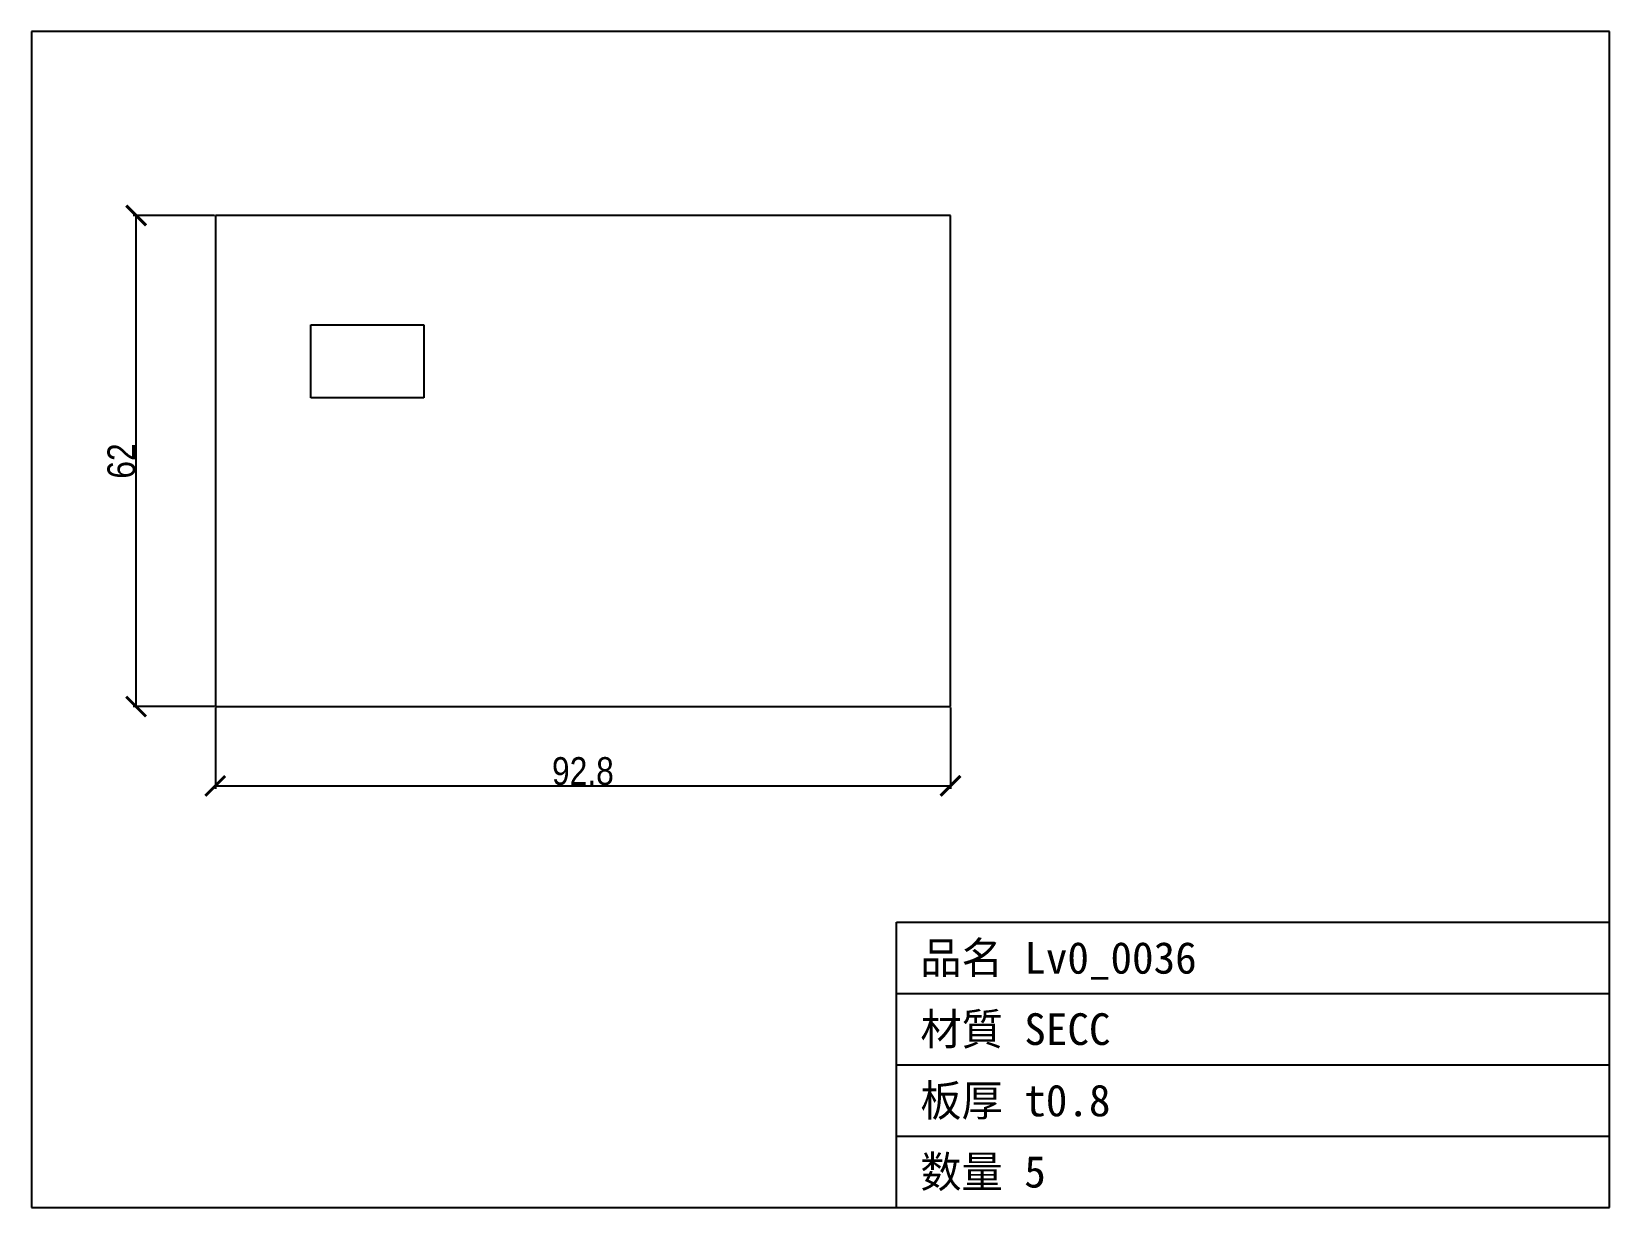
# Model space of a CAD drawing. Header units: millimetres. Extents: x -23 to 176, y -63 to 85.
import ezdxf

# ---------------------------------------------------------------- set-up
doc = ezdxf.new("R2010")
doc.units = ezdxf.units.MM
for name, color, linetype in [('図枠', 7, 'Continuous'), ('外形', 7, 'Continuous'), ('寸法', 7, 'Continuous'), ('文字', 7, 'Continuous')]:
    doc.layers.add(name, color=color, linetype=linetype)
doc.styles.add('OpenSansCondensed-Light', font='OpenSansCondensed-Light.ttf')
doc.dimstyles.new('EZDXF', dxfattribs={"dimtxt": 0.25, "dimasz": 0.175, "dimexe": 0.375, "dimexo": 0.125, "dimgap": 0.1, "dimtad": 1, "dimlfac": 100, "dimzin": 12, "dimdsep": 46, "dimtxsty": 'OpenSansCondensed-Light', "dimblk": 'ARCHTICK', "dimcen": 2.5, "dimazin": 3, "dimtfac": 0.5, "dimtmove": 2, "dimatfit": 3})

# ---------------------------------------------------------------- blocks, each defined once
blk = doc.blocks.new('_ARCHTICK')
at = {"color": 0, "linetype": 'BYBLOCK', "const_width": 0.15}
blk.add_lwpolyline([(-0.5, -0.5), (0.5, 0.5)], dxfattribs=at)

msp = doc.modelspace()

# ---------------------------------------------------------------- linework, layer by layer
at = {"layer": '図枠'}
for p, q in [((176.02, 85.2), (-23.2, 85.2)), ((-23.2, 85.2), (-23.2, -63.2)), ((176.02, -63.2), (176.02, 85.2)), ((86.02, -63.2), (86.02, -27.2)), ((86.02, -27.2), (176.02, -27.2)), ((86.02, -36.2), (176.02, -36.2)), ((86.02, -45.2), (176.02, -45.2)), ((86.02, -54.2), (176.02, -54.2)), ((-23.2, -63.2), (176.02, -63.2))]:
    msp.add_line(p, q, dxfattribs=at)
at = {"layer": '外形'}
for p, q in [((92.82, 62), (0, 62)), ((0, 62), (0, 0)), ((92.82, 0), (92.82, 62)), ((12.04, 38.96), (12.04, 48.18)), ((12.04, 48.18), (26.31, 48.18)), ((26.31, 48.18), (26.31, 38.96)), ((26.31, 38.96), (12.04, 38.96)), ((0, 0), (92.82, 0))]:
    msp.add_line(p, q, dxfattribs=at)

# ---------------------------------------------------------------- texts
at = {"layer": '文字'}
for s, p in [('品名 Lv0_0036', (89.02, -33.7)), ('材質 SECC', (89.02, -42.7)), ('板厚 t0.8', (89.02, -51.7)), ('数量 5', (89.02, -60.7))]:
    msp.add_text(s, height=4, dxfattribs=at).set_placement(p)

# ---------------------------------------------------------------- dimensions: what is measured, and where the dimension line sits
at = {"layer": '寸法'}
msp.add_linear_dim(base=(-10, 0), p1=(0, 0), p2=(0, 62), angle=90, dimstyle='EZDXF', override={"dimtxt": 3.5, "dimasz": 2.5, "dimdec": 1, "dimlfac": 1}, dxfattribs=at).render()
msp.add_linear_dim(base=(0, -10), p1=(0, 0), p2=(92.82, 0), dimstyle='EZDXF', override={"dimtxt": 3.5, "dimasz": 2.5, "dimdec": 1, "dimlfac": 1}, dxfattribs=at).render()

doc.saveas('drawing.dxf')
